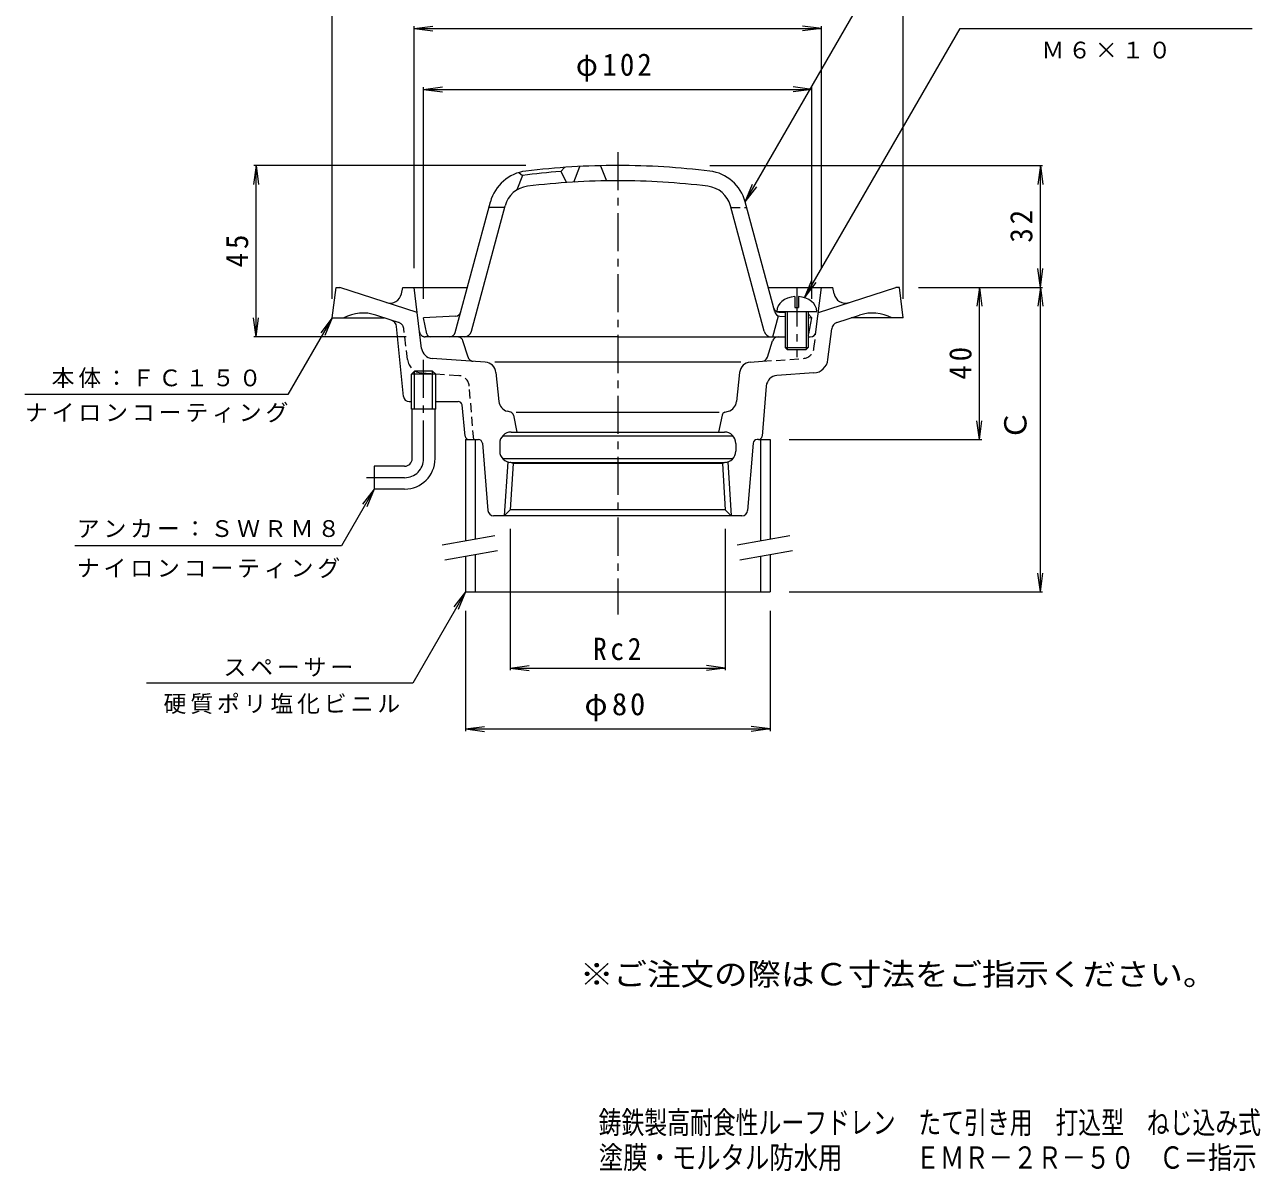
# Model space of a CAD drawing. Units: millimetres, scale not verified. Extents: x -177 to 147, y -230 to 240.
# Drawn here: x -177.2 to 147.4, y -229.8 to 71.4 of the extents above; entities that cross this region are included whole.
import ezdxf
from ezdxf.enums import TextEntityAlignment as Align

# ---------------------------------------------------------------- set-up
doc = ezdxf.new("R2010")
doc.units = ezdxf.units.MM
doc.header["$LTSCALE"] = 2
for name, pattern in [('CHAIN1', [8, 5, -1, 1, -1]), ('DASHED1', [1.8, 1.2, -0.6]), ('DOUBLE_CHAIN2', [12.8, 9, -1, 0.6, -0.6, 0.6, -1])]:
    doc.linetypes.add(name, pattern=pattern)
for name, color, linetype, lineweight in [('0-0', 3, 'Continuous', 9), ('0-2', 6, 'Continuous', 5), ('0-3', 4, 'Continuous', 9), ('0-4', 7, 'Continuous', 9), ('0-5', 7, 'Continuous', 9)]:
    doc.layers.add(name, color=color, linetype=linetype, lineweight=lineweight)
doc.layers.add('F-4', color=6, linetype='Continuous')
doc.layers.add('F-5', color=2, linetype='Continuous')
doc.styles.add('ＭＳ ゴシック', font='')
doc.styles.get('ＭＳ ゴシック').set_extended_font_data('MS Gothic')

msp = doc.modelspace()

# ---------------------------------------------------------------- linework, layer by layer
at = {"layer": '0-0', "linetype": 'CHAIN1'}
for p, q in [((-21.4, 37.875), (-21.4, -83.59)), ((-72.4, -42.624), (-72.4, -16.624)), ((-77.4, -47.624), (-88.4, -47.624))]:
    msp.add_line(p, q, dxfattribs=at)
at = {"layer": '0-0'}
for p, q in [((-96.4, -5.624), (-95.4, 2.376)), ((-95.4, 2.376), (-94.4, 2.376)), ((-74.09, -4.223), (-94.4, 2.376)), ((-78.242, 0.652), (-77.9, 2.376)), ((-77.9, 2.376), (-60.89, 2.376)), ((-72.93, -13.67), (-74.9, 2.376)), ((18.09, 2.376), (35.1, 2.376)), ((30.666, -9.307), (32.1, 2.376)), ((31.29, -4.223), (51.6, 2.376)), ((35.442, 0.652), (35.1, 2.376)), ((52.6, 2.376), (51.6, 2.376)), ((53.6, -5.624), (52.6, 2.376)), ((-96.4, -5.624), (-82.723, -5.624)), ((-80.885, -6.221), (-84.91, -4.914)), ((36.161, -6.846), (42.11, -4.914)), ((53.6, -5.624), (39.923, -5.624)), ((-77.693, -26.272), (-79.513, -7.926)), ((33.799, -16.612), (34.794, -8.505)), ((17.907, -16.005), (19.27, -11.674)), ((28.6, -10.624), (29.177, -10.624)), ((-56.191, -17.274), (-70.162, -16.297)), ((10.898, -17.274), (-53.698, -17.274)), ((13.391, -17.274), (16.581, -17.051)), ((-74.76, -19.624), (-75.575, -20.424)), ((-69.225, -20.424), (-75.575, -20.424)), ((-75.575, -29.624), (-75.575, -20.424)), ((-70.04, -19.624), (-74.76, -19.624)), ((-74.76, -29.624), (-74.76, -19.624)), ((-69.225, -20.424), (-70.04, -19.624)), ((-70.04, -29.624), (-70.04, -19.624)), ((-69.225, -29.624), (-69.225, -20.424)), ((-53.417, -19.953), (-52.612, -27.61)), ((10.617, -19.953), (9.812, -27.61)), ((30.108, -20.115), (20.393, -20.794)), ((17.612, -23.54), (16.526, -36.707)), ((-76.2, -27.624), (-75.575, -27.624)), ((-69.225, -27.624), (-63.305, -27.624)), ((-61.49, -36.724), (-62.31, -28.525)), ((-69.225, -29.624), (-75.575, -29.624)), ((-75.4, -42.624), (-75.4, -29.624)), ((-69.4, -42.624), (-69.4, -29.624)), ((-49.486, -30.457), (-50.452, -30.181)), ((-48.78, -31.222), (-47.9, -35.624)), ((-48.064, -30.457), (5.196, -30.457)), ((5.98, -31.222), (5.1, -35.624)), ((6.686, -30.457), (7.652, -30.181)), ((-49.4, -35.624), (6.6, -35.624)), ((-61.4, -37.624), (-57.971, -37.624)), ((-56.975, -38.542), (-55.514, -56.248)), ((-52.4, -38.624), (-52.4, -40.624)), ((-51.636, -36.624), (8.836, -36.624)), ((9.6, -38.624), (9.6, -40.624)), ((14.175, -38.542), (12.714, -56.248)), ((15.529, -37.624), (15.171, -37.624)), ((-85.4, -44.624), (-85.4, -50.624)), ((-77.4, -44.624), (-85.4, -44.624)), ((-51.636, -42.624), (8.836, -42.624)), ((-50.323, -43.479), (-51.207, -57.624)), ((-48.869, -43.885), (-49.629, -56.047)), ((-49.4, -43.624), (6.6, -43.624)), ((6.069, -43.885), (-48.869, -43.885)), ((6.069, -43.885), (6.829, -56.047)), ((7.523, -43.479), (8.407, -57.624)), ((-77.4, -50.624), (-85.4, -50.624)), ((11.219, -57.624), (-54.019, -57.624)), ((-51.207, -57.624), (-49.629, -56.047)), ((6.829, -56.047), (-49.629, -56.047)), ((8.407, -57.624), (6.829, -56.047))]:
    msp.add_line(p, q, dxfattribs=at)
at = {"layer": '0-0', "linetype": 'DASHED1'}
for p, q in [((-78.961, -6.846), (-80.885, -6.221)), ((-76.599, -16.612), (-77.594, -8.505)), ((30.13, -13.67), (30.661, -9.344)), ((16.581, -17.051), (27.362, -16.297)), ((-72.908, -20.115), (-63.193, -20.794)), ((-59.25, -37.624), (-60.412, -23.54))]:
    msp.add_line(p, q, dxfattribs=at)
at = {"layer": '0-0', "linetype": 'DOUBLE_CHAIN2'}
for p, q in [((-63.5, -10.624), (-71.977, -10.624)), ((-60.707, -16.005), (-62.07, -11.674))]:
    msp.add_line(p, q, dxfattribs=at)
at = {"layer": '0-0'}
for centre, radius, start, end in [((-81.185, 1.236), 3, 252.00015, 348.7693), ((38.385, 1.236), 3, 191.2307, 287.99985), ((-88.309, -15.375), 11, 71.99997, 117.56897), ((-81.503, -8.123), 2, 5.66527, 72.00005), ((45.509, -15.375), 11, 62.43103, 108.00003), ((29.177, -9.124), 1.5, 270, 353.00053), ((36.779, -8.749), 2, 108.00063, 172.99997), ((20.701, -12.124), 1.5, 90, 162.53079), ((-69.952, -13.304), 3, 186.99973, 266.00018), ((16.476, -15.554), 1.5, 273.99835, 342.52943), ((-56.4, -20.266), 3, 5.99991, 85.99994), ((13.6, -20.266), 3, 94.00006, 174.00009), ((29.829, -16.124), 4, 273.99982, 353.00014), ((20.602, -23.786), 3, 93.99959, 175.28308), ((-76.2, -26.124), 1.5, 185.66531, 270), ((-63.305, -28.624), 1, 5.7108, 90), ((-49.628, -27.296), 3, 186.00017, 254.05441), ((6.828, -27.296), 3, 285.94559, 353.99983), ((-49.761, -31.418), 1, 11.30951, 74.05382), ((6.961, -31.418), 1, 105.94618, 168.69049), ((-49.4, -38.624), 3, 90, 180), ((6.6, -38.624), 3, 0, 90), ((-60.495, -36.624), 1, 185.71088, 270), ((-57.971, -38.624), 1, 4.71713, 90), ((15.171, -38.624), 1, 90, 175.28287), ((15.529, -36.624), 1, 270, 355.28287), ((-49.4, -40.624), 3, 180, 270), ((6.6, -40.624), 3, 270, 0), ((-77.4, -42.624), 2, 270, 0), ((-77.4, -42.624), 8, 270, 0), ((-49.9, -45.599), 2, 58.97771, 84.26102), ((7.1, -45.599), 2, 95.73898, 121.02229), ((-54.019, -56.124), 1.5, 184.71785, 270), ((11.219, -56.124), 1.5, 270, 355.28215)]:
    msp.add_arc(centre, radius, start, end, dxfattribs=at)
at = {"layer": '0-0', "linetype": 'DASHED1'}
for centre, radius, start, end in [((-79.579, -8.749), 2, 7.00003, 71.99937), ((27.152, -13.304), 3, 273.99982, 353.00027), ((-72.629, -16.124), 4, 186.99986, 266.00018), ((-63.402, -23.786), 3, 4.71692, 86.00041)]:
    msp.add_arc(centre, radius, start, end, dxfattribs=at)
at = {"layer": '0-0', "linetype": 'DOUBLE_CHAIN2'}
for centre, start, end in [((-71.977, -9.124), 186.99947, 270), ((-63.5, -12.124), 17.46921, 90), ((-59.276, -15.554), 197.47057, 266.00165)]:
    msp.add_arc(centre, 1.5, start, end, dxfattribs=at)
at = {"layer": '0-0', "linetype": 'CHAIN1'}
msp.add_arc((-77.4, -42.624), 5, 270, 0, dxfattribs=at)
at = {"layer": '0-2'}
for p, q in [((-47.4, 32.528), (-46.4, 31.799)), ((-32.9, 30.038), (-31.4, 34.126)), ((-25.9, 34.325), (-24.4, 30.353)), ((-46.4, 31.799), (-47.9, 27.961)), ((-64.076, -9.512), (-54.872, 24.837)), ((-59.835, -9.142), (-51.008, 23.802)), ((-51.122, 23.376), (-55.263, 23.376)), ((17.035, -9.142), (8.208, 23.802)), ((19.818, -4.072), (12.072, 24.837)), ((25.1, -0.053), (25.1, -2.935)), ((25.1, -2.935), (26.1, -2.935)), ((26.1, -0.053), (26.1, -2.935)), ((-63.988, -5.181), (-72.4, -5.624)), ((-71.561, -9.82), (-72.4, -5.624)), ((19.35, -10.624), (20.85, -5.125)), ((20.35, -3.935), (30.85, -3.935)), ((20.916, -4.166), (22.6, -4.254)), ((21.188, -5.181), (22.6, -5.256)), ((22.6, -3.935), (22.6, -13.435)), ((23.1, -3.935), (23.1, -13.935)), ((28.1, -3.935), (28.1, -13.935)), ((28.6, -3.935), (28.6, -13.435)), ((28.6, -4.57), (29.6, -5.624)), ((28.6, -5.572), (29.6, -5.624)), ((28.761, -9.82), (29.6, -5.624)), ((-21.4, -10.624), (-70.58, -10.624)), ((-21.4, -10.624), (22.6, -10.624)), ((22.6, -13.435), (28.6, -13.435)), ((22.6, -13.435), (23.1, -13.935)), ((23.1, -13.935), (28.1, -13.935)), ((28.6, -13.435), (28.1, -13.935))]:
    msp.add_line(p, q, dxfattribs=at)
at = {"layer": '0-2', "linetype": 'DASHED1'}
msp.add_line((8.322, 23.376), (12.464, 23.376), dxfattribs=at)
at = {"layer": '0-2', "linetype": 'CHAIN1'}
msp.add_line((25.6, 2.108), (25.6, -15.974), dxfattribs=at)
at = {"layer": '0-2'}
msp.add_lwpolyline([(-35.4, 33.885), (-36.4, 32.81), (-34.9, 29.91)], dxfattribs=at)
for centre, radius, start, end in [((-44.247, 21.99), 11, 96.94295, 165), ((-21.4, -165.624), 199, 94.32288, 97.21703), ((-21.4, -165.624), 200, 90, 96.94302), ((-21.4, -165.624), 200, 83.05698, 90), ((1.447, 21.99), 11, 15, 83.05705), ((-21.4, -165.624), 196, 90, 96.94304), ((-21.4, -165.624), 196, 83.05696, 90), ((-44.247, 21.99), 7, 96.94316, 165.00005), ((1.447, 21.99), 7, 14.99995, 83.05684), ((20.995, -2.668), 1.5, 195.00046, 266.98737), ((-64.067, -3.684), 1.5, 273.01263, 344.99954), ((21.267, -3.684), 1.5, 195.00046, 266.98737), ((-65.525, -9.124), 1.5, 270, 345.00003), ((-61.767, -8.624), 2, 270, 344.99991), ((18.967, -8.624), 2, 195.00009, 270), ((-70.58, -9.624), 1, 191.30994, 270), ((27.78, -9.624), 1, 325.06651, 348.69006)]:
    msp.add_arc(centre, radius, start, end, dxfattribs=at)
for start_param, end_param in [(1.6661844, 3.1415927), (6.2831853, 7.7585936)]:
    msp.add_ellipse((25.6, -3.935), major_axis=(5.25, 0), ratio=0.7428, start_param=start_param, end_param=end_param, dxfattribs=at)
at = {"layer": '0-3'}
for p, q in [((-61.4, -37.624), (-61.4, -64.201)), ((-58.9, -37.624), (-58.9, -63.76)), ((16.1, -37.624), (18.6, -37.624)), ((16.1, -37.624), (16.1, -64.201)), ((18.6, -37.624), (18.6, -63.76)), ((-58.9, -67.822), (-58.9, -77.624)), ((18.6, -67.822), (18.6, -77.624)), ((-61.4, -68.263), (-61.4, -77.624)), ((16.1, -68.263), (16.1, -77.624)), ((-61.4, -77.624), (18.6, -77.624))]:
    msp.add_line(p, q, dxfattribs=at)
at = {"layer": '0-3', "color": 7}
for p, q in [((-67.513, -65.279), (-53.726, -62.848)), ((9.987, -65.279), (23.774, -62.848)), ((-66.819, -69.218), (-53.032, -66.787)), ((10.681, -69.218), (24.468, -66.787))]:
    msp.add_line(p, q, dxfattribs=at)
at = {"layer": '0-4'}
for p, q in [((-96.4, -0.624), (-96.4, 86.976)), ((53.6, -0.624), (53.6, 86.976)), ((-74.9, 70.376), (-69.943, 71.028)), ((-74.9, 7.376), (-74.9, 70.976)), ((-74.9, 70.376), (32.1, 70.376)), ((-74.9, 70.376), (-69.943, 69.723)), ((32.1, 70.376), (27.143, 71.028)), ((32.1, 70.376), (27.143, 69.723)), ((32.1, 7.376), (32.1, 70.976)), ((-72.4, 54.376), (-67.443, 55.028)), ((-72.4, -0.624), (-72.4, 54.976)), ((-72.4, 54.376), (29.6, 54.376)), ((-72.4, 54.376), (-67.443, 53.723)), ((29.6, 54.376), (24.643, 55.028)), ((29.6, 54.376), (24.643, 53.723)), ((29.6, -0.624), (29.6, 54.976)), ((-116.4, 34.376), (-117.053, 29.419)), ((-45.576, 34.376), (-117, 34.376)), ((-116.4, -10.624), (-116.4, 34.376)), ((-116.4, 34.376), (-115.747, 29.419)), ((2.776, 34.376), (90.2, 34.376)), ((89.6, 34.376), (88.947, 29.419)), ((89.6, 2.376), (89.6, 34.376)), ((89.6, 34.376), (90.253, 29.419)), ((89.6, 2.376), (88.947, 7.333)), ((89.6, 2.376), (90.253, 7.333)), ((57.6, 2.376), (90.2, 2.376)), ((73.6, 2.376), (72.947, -2.581)), ((73.6, -37.624), (73.6, 2.376)), ((73.6, 2.376), (74.253, -2.581)), ((89.6, 2.376), (88.947, -2.581)), ((89.6, -77.624), (89.6, 2.376)), ((89.6, 2.376), (90.253, -2.581)), ((-116.4, -10.624), (-117.053, -5.667)), ((-116.4, -10.624), (-115.747, -5.667)), ((-76.977, -10.624), (-117, -10.624)), ((73.6, -37.624), (72.947, -32.667)), ((73.6, -37.624), (74.253, -32.667)), ((23.6, -37.624), (74.2, -37.624)), ((-49.629, -61.047), (-49.629, -98.224)), ((6.829, -61.047), (6.829, -98.224)), ((89.6, -77.624), (88.947, -72.667)), ((89.6, -77.624), (90.253, -72.667)), ((23.6, -77.624), (90.2, -77.624)), ((-61.4, -82.624), (-61.4, -114.224)), ((18.6, -82.624), (18.6, -114.224)), ((-49.629, -97.624), (-44.672, -96.972)), ((6.829, -97.624), (1.872, -96.972)), ((-49.629, -97.624), (6.829, -97.624)), ((-49.629, -97.624), (-44.672, -98.277)), ((6.829, -97.624), (1.872, -98.277)), ((-61.4, -113.624), (-56.443, -112.972)), ((18.6, -113.624), (13.643, -112.972)), ((-61.4, -113.624), (18.6, -113.624)), ((-61.4, -113.624), (-56.443, -114.277)), ((18.6, -113.624), (13.643, -114.277))]:
    msp.add_line(p, q, dxfattribs=at)
at = {"layer": '0-5'}
for p, q in [((12.072, 24.837), (55.909, 100.764)), ((27.669, -0.351), (68.503, 70.376)), ((68.503, 70.376), (145.267, 70.376)), ((12.072, 24.837), (13.985, 29.456)), ((12.072, 24.837), (15.116, 28.804)), ((27.669, -0.351), (29.583, 4.269)), ((27.669, -0.351), (30.713, 3.616)), ((-96.4, -5.624), (-108.042, -25.789)), ((-96.4, -5.624), (-99.444, -9.591)), ((-96.4, -5.624), (-98.313, -10.244)), ((-108.042, -25.789), (-177.185, -25.789)), ((-85.4, -50.624), (-93.993, -65.508)), ((-85.4, -50.624), (-88.444, -54.591)), ((-85.4, -50.624), (-87.313, -55.244)), ((-93.993, -65.508), (-164.02, -65.508)), ((-61.4, -77.624), (-75.256, -101.624)), ((-61.4, -77.624), (-64.444, -81.591)), ((-61.4, -77.624), (-63.313, -82.244)), ((-75.256, -101.624), (-145.175, -101.624))]:
    msp.add_line(p, q, dxfattribs=at)

# ---------------------------------------------------------------- texts
at = {"layer": '0-4', "color": 2, "style": 'ＭＳ ゴシック'}
msp.add_text('Ｃ', height=5.865, rotation=90, dxfattribs=at).set_placement((87.728, -37.842), align=Align.BOTTOM_LEFT)
at = {"layer": '0-4', "color": 2, "char_height": 5.865, "attachment_point": 7, "style": 'ＭＳ ゴシック'}
for s, insert in [('\\T1.21;\\W0.95;φ102', (-32.4, 56.376)), ('\\T1.27;\\W0.9;Rc2', (-27.9, -95.624)), ('\\T1.19;φ80', (-30.15, -111.624))]:
    msp.add_mtext(s, dxfattribs=dict(at, insert=insert))
at = {"layer": '0-4', "color": 2, "char_height": 5.865, "attachment_point": 7, "rotation": 90, "style": 'ＭＳ ゴシック'}
for s, insert in [('\\T1.27;\\W0.95;32', (87.6, 14.126)), ('\\T1.27;\\W0.95;45', (-118.4, 7.626)), ('\\T1.27;\\W0.95;40', (71.6, -21.874))]:
    msp.add_mtext(s, dxfattribs=dict(at, insert=insert))
at = {"layer": '0-5', "char_height": 4.399, "attachment_point": 7, "style": 'ＭＳ ゴシック'}
for s, insert in [('\\T1.17;Ｍ６×１０', (89.885, 62.442)), ('\\T1.17;本体：ＦＣ１５０', (-170.114, -24.092)), ('\\T1.17;ナイロンコーティング', (-177.114, -33.173)), ('\\T1.17;アンカー：ＳＷＲＭ８', (-163.506, -63.414)), ('\\T1.17;ナイロンコーティング', (-163.506, -74.051)), ('\\T1.17;スペーサー', (-124.98, -99.884)), ('\\T1.17;硬質ポリ塩化ビニル', (-140.724, -109.701))]:
    msp.add_mtext(s, dxfattribs=dict(at, insert=insert))
at = {"layer": 'F-4', "style": 'ＭＳ ゴシック'}
for s, width, p in [('鋳鉄製高耐食性ルーフドレン\u3000たて引き用\u3000打込型\u3000ねじ込み式', 0.75, (-26.426, -221.719)), ('塗膜・モルタル防水用\u3000\u3000\u3000ＥＭＲ－２Ｒ－５０\u3000Ｃ＝指示', 0.8, (-26.381, -230.916))]:
    msp.add_text(s, height=5.865, dxfattribs=dict(at, width=width)).set_placement(p, align=Align.BOTTOM_LEFT)
at = {"layer": 'F-5', "style": 'ＭＳ ゴシック', "width": 1.1}
msp.add_text('※ご注文の際はＣ寸法をご指示ください。', height=5.865, dxfattribs=at).set_placement((-31.336, -182.758), align=Align.BOTTOM_LEFT)

doc.saveas('drawing.dxf')
